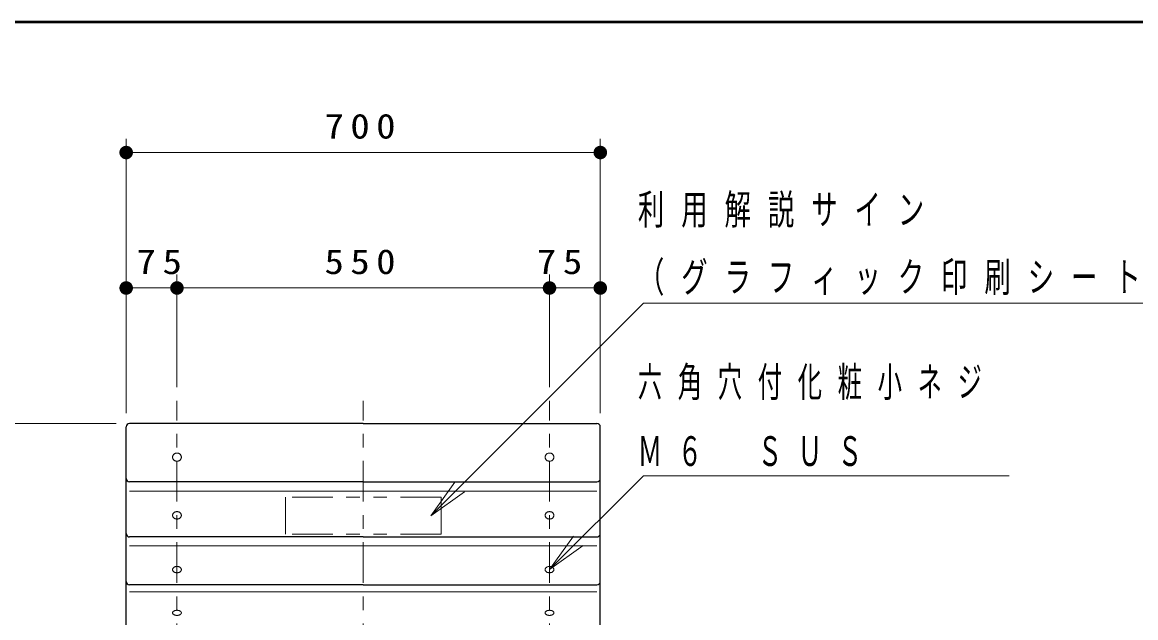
# Model space of a CAD drawing. Units: millimetres on the paper, scale 1:20. Extents: x -365 to 0, y -26 to 257.
# Drawn here: x -320.2 to -238, y 213 to 257 of the extents above; entities that cross this region are included whole.
import ezdxf

# ---------------------------------------------------------------- set-up
doc = ezdxf.new("R2010")
doc.units = ezdxf.units.MM
doc.linetypes.add('USER2', pattern=[6, 3, -1, 1, -1])
doc.linetypes.add('USER3', pattern=[8, 3, -1, 1, -1, 1, -1])
doc.layers.add('LY_1', color=7, linetype='Continuous', lineweight=25)
doc.layers.add('LY_3', color=7, linetype='Continuous', lineweight=13)
doc.styles.add('ＭＳ ゴシック', font='')
doc.styles.get('ＭＳ ゴシック').set_extended_font_data('MS Gothic')

# ---------------------------------------------------------------- blocks, each defined once
blk = doc.blocks.new('filled_dot')
at = {"color": 0, "linetype": 'Continuous', "lineweight": -2, "const_width": 1.25}
blk.add_lwpolyline([(-0.625, 0, 1), (0.625, 0, 1)], format="xyb", close=True, dxfattribs=at)

msp = doc.modelspace()

# ---------------------------------------------------------------- linework, layer by layer
at = {"layer": 'LY_1', "lineweight": 13}
for p, q in [((-312.524, 228.135), (-312.524, 248.385)), ((-277.524, 228.135), (-277.524, 248.385)), ((-312.524, 247.385), (-277.524, 247.385)), ((-308.774, 230.058), (-308.774, 238.385)), ((-281.274, 230.058), (-281.274, 238.385)), ((-312.524, 237.385), (-308.774, 237.385)), ((-308.774, 237.385), (-281.274, 237.385)), ((-281.274, 237.385), (-277.524, 237.385)), ((-313.274, 227.385), (-323.524, 227.385)), ((-290.024, 220.576), (-288.256, 223.051)), ((-295.024, 222.39), (-312.274, 222.39)), ((-295.024, 222.39), (-277.774, 222.39)), ((-290.024, 220.576), (-287.903, 222.698)), ((-287.549, 222.344), (-290.024, 220.576)), ((-281.274, 216.599), (-279.506, 219.074)), ((-281.274, 216.599), (-279.153, 218.72)), ((-295.024, 218.345), (-312.274, 218.345)), ((-295.024, 218.345), (-277.774, 218.345)), ((-278.799, 218.366), (-281.274, 216.599)), ((-295.024, 214.946), (-312.274, 214.946)), ((-295.024, 214.946), (-277.774, 214.946))]:
    msp.add_line(p, q, dxfattribs=at)
at = {"layer": 'LY_1', "linetype": 'USER2', "lineweight": 13}
for p, q in [((-308.774, 185.616), (-308.774, 229.058)), ((-295.024, 185.616), (-295.024, 229.058)), ((-281.274, 185.616), (-281.274, 229.058))]:
    msp.add_line(p, q, dxfattribs=at)
at = {"layer": 'LY_1'}
for p, q in [((-312.524, 205.367), (-312.524, 227.135)), ((-295.024, 227.385), (-312.274, 227.385)), ((-295.024, 227.385), (-277.774, 227.385)), ((-277.524, 205.367), (-277.524, 227.135)), ((-295.024, 223.076), (-312.274, 223.076)), ((-295.024, 223.076), (-277.774, 223.076)), ((-295.024, 219.007), (-312.274, 219.007)), ((-295.024, 219.007), (-277.774, 219.007)), ((-295.024, 215.479), (-312.274, 215.479)), ((-295.024, 215.479), (-277.774, 215.479))]:
    msp.add_line(p, q, dxfattribs=at)
at = {"layer": 'LY_1', "linetype": 'USER3', "lineweight": 13}
for p, q in [((-289.274, 221.943), (-300.774, 221.943)), ((-300.774, 219.21), (-300.774, 221.943)), ((-289.274, 219.21), (-289.274, 221.943)), ((-289.274, 219.21), (-300.774, 219.21))]:
    msp.add_line(p, q, dxfattribs=at)
at = {"layer": 'LY_1', "lineweight": 13}
for points in [[(-290.024, 220.576), (-274.345, 236.255), (-208.323, 236.255)], [(-281.274, 216.599), (-274.345, 223.528), (-247.345, 223.528)]]:
    msp.add_lwpolyline(points, dxfattribs=at)
for points in [[(-309.099, 224.9), (-309.098, 224.874), (-309.094, 224.847), (-309.088, 224.822), (-309.079, 224.797), (-309.069, 224.772), (-309.056, 224.749), (-309.04, 224.727), (-309.023, 224.706), (-309.004, 224.686), (-308.983, 224.669), (-308.96, 224.653), (-308.937, 224.638), (-308.911, 224.626), (-308.885, 224.616), (-308.858, 224.608), (-308.83, 224.603), (-308.802, 224.599), (-308.774, 224.598), (-308.746, 224.599), (-308.718, 224.603), (-308.69, 224.608), (-308.663, 224.616), (-308.637, 224.626), (-308.612, 224.638), (-308.588, 224.653), (-308.565, 224.669), (-308.544, 224.686), (-308.525, 224.706), (-308.508, 224.727), (-308.493, 224.749), (-308.48, 224.772), (-308.469, 224.797), (-308.46, 224.822), (-308.454, 224.847), (-308.45, 224.874), (-308.449, 224.9), (-308.45, 224.926), (-308.454, 224.952), (-308.46, 224.978), (-308.469, 225.003), (-308.48, 225.027), (-308.493, 225.051), (-308.508, 225.073), (-308.525, 225.094), (-308.544, 225.113), (-308.565, 225.131), (-308.588, 225.147), (-308.612, 225.161), (-308.637, 225.173), (-308.663, 225.183), (-308.69, 225.191), (-308.718, 225.197), (-308.746, 225.201), (-308.774, 225.202), (-308.802, 225.201), (-308.83, 225.197), (-308.858, 225.191), (-308.885, 225.183), (-308.911, 225.173), (-308.937, 225.161), (-308.96, 225.147), (-308.983, 225.131), (-309.004, 225.113), (-309.023, 225.094), (-309.04, 225.073), (-309.056, 225.051), (-309.069, 225.027), (-309.079, 225.003), (-309.088, 224.978), (-309.094, 224.952), (-309.098, 224.926)], [(-280.949, 224.9), (-280.95, 224.926), (-280.954, 224.952), (-280.96, 224.978), (-280.969, 225.003), (-280.98, 225.027), (-280.993, 225.051), (-281.008, 225.073), (-281.025, 225.094), (-281.044, 225.113), (-281.065, 225.131), (-281.088, 225.147), (-281.112, 225.161), (-281.137, 225.173), (-281.163, 225.183), (-281.19, 225.191), (-281.218, 225.197), (-281.246, 225.201), (-281.274, 225.202), (-281.302, 225.201), (-281.33, 225.197), (-281.358, 225.191), (-281.385, 225.183), (-281.411, 225.173), (-281.437, 225.161), (-281.46, 225.147), (-281.483, 225.131), (-281.504, 225.113), (-281.523, 225.094), (-281.54, 225.073), (-281.556, 225.051), (-281.569, 225.027), (-281.579, 225.003), (-281.588, 224.978), (-281.594, 224.952), (-281.598, 224.926), (-281.599, 224.9), (-281.598, 224.874), (-281.594, 224.847), (-281.588, 224.822), (-281.579, 224.797), (-281.569, 224.772), (-281.556, 224.749), (-281.54, 224.727), (-281.523, 224.706), (-281.504, 224.686), (-281.483, 224.669), (-281.46, 224.653), (-281.437, 224.638), (-281.411, 224.626), (-281.385, 224.616), (-281.358, 224.608), (-281.33, 224.603), (-281.302, 224.599), (-281.274, 224.598), (-281.246, 224.599), (-281.218, 224.603), (-281.19, 224.608), (-281.163, 224.616), (-281.137, 224.626), (-281.112, 224.638), (-281.088, 224.653), (-281.065, 224.669), (-281.044, 224.686), (-281.025, 224.706), (-281.008, 224.727), (-280.993, 224.749), (-280.98, 224.772), (-280.969, 224.797), (-280.96, 224.822), (-280.954, 224.847), (-280.95, 224.874)], [(-309.099, 220.603), (-309.098, 220.579), (-309.094, 220.556), (-309.088, 220.533), (-309.079, 220.51), (-309.069, 220.488), (-309.056, 220.467), (-309.04, 220.446), (-309.023, 220.428), (-309.004, 220.41), (-308.983, 220.394), (-308.96, 220.379), (-308.937, 220.367), (-308.911, 220.356), (-308.885, 220.346), (-308.858, 220.339), (-308.83, 220.334), (-308.802, 220.331), (-308.774, 220.33), (-308.746, 220.331), (-308.718, 220.334), (-308.69, 220.339), (-308.663, 220.346), (-308.637, 220.356), (-308.612, 220.367), (-308.588, 220.379), (-308.565, 220.394), (-308.544, 220.41), (-308.525, 220.428), (-308.508, 220.446), (-308.493, 220.467), (-308.48, 220.488), (-308.469, 220.51), (-308.46, 220.533), (-308.454, 220.556), (-308.45, 220.579), (-308.449, 220.603), (-308.45, 220.627), (-308.454, 220.651), (-308.46, 220.674), (-308.469, 220.697), (-308.48, 220.719), (-308.493, 220.74), (-308.508, 220.76), (-308.525, 220.779), (-308.544, 220.797), (-308.565, 220.813), (-308.588, 220.827), (-308.612, 220.84), (-308.637, 220.851), (-308.663, 220.86), (-308.69, 220.867), (-308.718, 220.872), (-308.746, 220.876), (-308.774, 220.877), (-308.802, 220.876), (-308.83, 220.872), (-308.858, 220.867), (-308.885, 220.86), (-308.911, 220.851), (-308.937, 220.84), (-308.96, 220.827), (-308.983, 220.813), (-309.004, 220.797), (-309.023, 220.779), (-309.04, 220.76), (-309.056, 220.74), (-309.069, 220.719), (-309.079, 220.697), (-309.088, 220.674), (-309.094, 220.651), (-309.098, 220.627)], [(-280.949, 220.603), (-280.95, 220.627), (-280.954, 220.651), (-280.96, 220.674), (-280.969, 220.697), (-280.98, 220.719), (-280.993, 220.74), (-281.008, 220.76), (-281.025, 220.779), (-281.044, 220.797), (-281.065, 220.813), (-281.088, 220.827), (-281.112, 220.84), (-281.137, 220.851), (-281.163, 220.86), (-281.19, 220.867), (-281.218, 220.872), (-281.246, 220.876), (-281.274, 220.877), (-281.302, 220.876), (-281.33, 220.872), (-281.358, 220.867), (-281.385, 220.86), (-281.411, 220.851), (-281.437, 220.84), (-281.46, 220.827), (-281.483, 220.813), (-281.504, 220.797), (-281.523, 220.779), (-281.54, 220.76), (-281.556, 220.74), (-281.569, 220.719), (-281.579, 220.697), (-281.588, 220.674), (-281.594, 220.651), (-281.598, 220.627), (-281.599, 220.603), (-281.598, 220.579), (-281.594, 220.556), (-281.588, 220.533), (-281.579, 220.51), (-281.569, 220.488), (-281.556, 220.467), (-281.54, 220.446), (-281.523, 220.428), (-281.504, 220.41), (-281.483, 220.394), (-281.46, 220.379), (-281.437, 220.367), (-281.411, 220.356), (-281.385, 220.346), (-281.358, 220.339), (-281.33, 220.334), (-281.302, 220.331), (-281.274, 220.33), (-281.246, 220.331), (-281.218, 220.334), (-281.19, 220.339), (-281.163, 220.346), (-281.137, 220.356), (-281.112, 220.367), (-281.088, 220.379), (-281.065, 220.394), (-281.044, 220.41), (-281.025, 220.428), (-281.008, 220.446), (-280.993, 220.467), (-280.98, 220.488), (-280.969, 220.51), (-280.96, 220.533), (-280.954, 220.556), (-280.95, 220.579)], [(-309.099, 216.599), (-309.098, 216.578), (-309.094, 216.558), (-309.088, 216.538), (-309.079, 216.518), (-309.069, 216.499), (-309.056, 216.481), (-309.04, 216.464), (-309.023, 216.448), (-309.004, 216.432), (-308.983, 216.419), (-308.96, 216.406), (-308.937, 216.395), (-308.911, 216.386), (-308.885, 216.378), (-308.858, 216.372), (-308.83, 216.367), (-308.802, 216.365), (-308.774, 216.364), (-308.746, 216.365), (-308.718, 216.367), (-308.69, 216.372), (-308.663, 216.378), (-308.637, 216.386), (-308.612, 216.395), (-308.588, 216.406), (-308.565, 216.419), (-308.544, 216.432), (-308.525, 216.448), (-308.508, 216.464), (-308.493, 216.481), (-308.48, 216.499), (-308.469, 216.518), (-308.46, 216.538), (-308.454, 216.558), (-308.45, 216.578), (-308.449, 216.599), (-308.45, 216.619), (-308.454, 216.639), (-308.46, 216.659), (-308.469, 216.679), (-308.48, 216.698), (-308.493, 216.716), (-308.508, 216.733), (-308.525, 216.75), (-308.544, 216.765), (-308.565, 216.779), (-308.588, 216.791), (-308.612, 216.802), (-308.637, 216.812), (-308.663, 216.819), (-308.69, 216.826), (-308.718, 216.83), (-308.746, 216.833), (-308.774, 216.834), (-308.802, 216.833), (-308.83, 216.83), (-308.858, 216.826), (-308.885, 216.819), (-308.911, 216.812), (-308.937, 216.802), (-308.96, 216.791), (-308.983, 216.779), (-309.004, 216.765), (-309.023, 216.75), (-309.04, 216.733), (-309.056, 216.716), (-309.069, 216.698), (-309.079, 216.679), (-309.088, 216.659), (-309.094, 216.639), (-309.098, 216.619)], [(-280.949, 216.599), (-280.95, 216.619), (-280.954, 216.639), (-280.96, 216.659), (-280.969, 216.679), (-280.98, 216.698), (-280.993, 216.716), (-281.008, 216.733), (-281.025, 216.75), (-281.044, 216.765), (-281.065, 216.779), (-281.088, 216.791), (-281.112, 216.802), (-281.137, 216.812), (-281.163, 216.819), (-281.19, 216.826), (-281.218, 216.83), (-281.246, 216.833), (-281.274, 216.834), (-281.302, 216.833), (-281.33, 216.83), (-281.358, 216.826), (-281.385, 216.819), (-281.411, 216.812), (-281.437, 216.802), (-281.46, 216.791), (-281.483, 216.779), (-281.504, 216.765), (-281.523, 216.75), (-281.54, 216.733), (-281.556, 216.716), (-281.569, 216.698), (-281.579, 216.679), (-281.588, 216.659), (-281.594, 216.639), (-281.598, 216.619), (-281.599, 216.599), (-281.598, 216.578), (-281.594, 216.558), (-281.588, 216.538), (-281.579, 216.518), (-281.569, 216.499), (-281.556, 216.481), (-281.54, 216.464), (-281.523, 216.448), (-281.504, 216.432), (-281.483, 216.419), (-281.46, 216.406), (-281.437, 216.395), (-281.411, 216.386), (-281.385, 216.378), (-281.358, 216.372), (-281.33, 216.367), (-281.302, 216.365), (-281.274, 216.364), (-281.246, 216.365), (-281.218, 216.367), (-281.19, 216.372), (-281.163, 216.378), (-281.137, 216.386), (-281.112, 216.395), (-281.088, 216.406), (-281.065, 216.419), (-281.044, 216.432), (-281.025, 216.448), (-281.008, 216.464), (-280.993, 216.481), (-280.98, 216.499), (-280.969, 216.518), (-280.96, 216.538), (-280.954, 216.558), (-280.95, 216.578)], [(-309.099, 213.406), (-309.098, 213.39), (-309.094, 213.374), (-309.088, 213.358), (-309.079, 213.342), (-309.069, 213.327), (-309.056, 213.312), (-309.04, 213.298), (-309.023, 213.285), (-309.004, 213.273), (-308.983, 213.262), (-308.96, 213.252), (-308.937, 213.244), (-308.911, 213.236), (-308.885, 213.23), (-308.858, 213.225), (-308.83, 213.221), (-308.802, 213.219), (-308.774, 213.218), (-308.746, 213.219), (-308.718, 213.221), (-308.69, 213.225), (-308.663, 213.23), (-308.637, 213.236), (-308.612, 213.244), (-308.588, 213.252), (-308.565, 213.262), (-308.544, 213.273), (-308.525, 213.285), (-308.508, 213.298), (-308.493, 213.312), (-308.48, 213.327), (-308.469, 213.342), (-308.46, 213.358), (-308.454, 213.374), (-308.45, 213.39), (-308.449, 213.406), (-308.45, 213.423), (-308.454, 213.439), (-308.46, 213.455), (-308.469, 213.47), (-308.48, 213.486), (-308.493, 213.5), (-308.508, 213.514), (-308.525, 213.527), (-308.544, 213.539), (-308.565, 213.55), (-308.588, 213.56), (-308.612, 213.569), (-308.637, 213.576), (-308.663, 213.583), (-308.69, 213.588), (-308.718, 213.591), (-308.746, 213.593), (-308.774, 213.594), (-308.802, 213.593), (-308.83, 213.591), (-308.858, 213.588), (-308.885, 213.583), (-308.911, 213.576), (-308.937, 213.569), (-308.96, 213.56), (-308.983, 213.55), (-309.004, 213.539), (-309.023, 213.527), (-309.04, 213.514), (-309.056, 213.5), (-309.069, 213.486), (-309.079, 213.47), (-309.088, 213.455), (-309.094, 213.439), (-309.098, 213.423)], [(-280.949, 213.406), (-280.95, 213.423), (-280.954, 213.439), (-280.96, 213.455), (-280.969, 213.47), (-280.98, 213.486), (-280.993, 213.5), (-281.008, 213.514), (-281.025, 213.527), (-281.044, 213.539), (-281.065, 213.55), (-281.088, 213.56), (-281.112, 213.569), (-281.137, 213.576), (-281.163, 213.583), (-281.19, 213.588), (-281.218, 213.591), (-281.246, 213.593), (-281.274, 213.594), (-281.302, 213.593), (-281.33, 213.591), (-281.358, 213.588), (-281.385, 213.583), (-281.411, 213.576), (-281.437, 213.569), (-281.46, 213.56), (-281.483, 213.55), (-281.504, 213.539), (-281.523, 213.527), (-281.54, 213.514), (-281.556, 213.5), (-281.569, 213.486), (-281.579, 213.47), (-281.588, 213.455), (-281.594, 213.439), (-281.598, 213.423), (-281.599, 213.406), (-281.598, 213.39), (-281.594, 213.374), (-281.588, 213.358), (-281.579, 213.342), (-281.569, 213.327), (-281.556, 213.312), (-281.54, 213.298), (-281.523, 213.285), (-281.504, 213.273), (-281.483, 213.262), (-281.46, 213.252), (-281.437, 213.244), (-281.411, 213.236), (-281.385, 213.23), (-281.358, 213.225), (-281.33, 213.221), (-281.302, 213.219), (-281.274, 213.218), (-281.246, 213.219), (-281.218, 213.221), (-281.19, 213.225), (-281.163, 213.23), (-281.137, 213.236), (-281.112, 213.244), (-281.088, 213.252), (-281.065, 213.262), (-281.044, 213.273), (-281.025, 213.285), (-281.008, 213.298), (-280.993, 213.312), (-280.98, 213.327), (-280.969, 213.342), (-280.96, 213.358), (-280.954, 213.374), (-280.95, 213.39)]]:
    msp.add_lwpolyline(points, close=True, dxfattribs=at)
at = {"layer": 'LY_1'}
for centre, start, end in [((-312.274, 227.135), 90, 180), ((-277.774, 227.135), 0, 90), ((-312.274, 223.326), 180, 270), ((-277.774, 223.326), 270, 0), ((-312.274, 219.257), 180, 270), ((-277.774, 219.257), 270, 0), ((-312.274, 215.729), 180, 270), ((-277.774, 215.729), 270, 0)]:
    msp.add_arc(centre, 0.25, start, end, dxfattribs=at)
at = {"layer": 'LY_3', "lineweight": 50}
msp.add_line((0, 257), (-365, 257), dxfattribs=at)

# ---------------------------------------------------------------- block references
at = {"layer": 'LY_1', "lineweight": 13, "xscale": 0.4, "yscale": 0.4}
for p in [(-312.524, 247.385), (-312.524, 237.385), (-308.774, 237.385), (-281.274, 237.385)]:
    msp.add_blockref('filled_dot', p, dxfattribs=at)
at = {"layer": 'LY_1', "lineweight": 13, "xscale": 0.4, "yscale": 0.4, "rotation": 180}
for p in [(-277.524, 247.385), (-308.774, 237.385), (-281.274, 237.385), (-277.524, 237.385)]:
    msp.add_blockref('filled_dot', p, dxfattribs=at)

# ---------------------------------------------------------------- texts
at = {"layer": 'LY_1', "style": 'ＭＳ ゴシック'}
for s, insert, char_height, attachment_point in [('\\T1.33;\\W1.15;700', (-295.024, 248.385), 1.833, 8), ('\\T1.64;\\W0.65;利用解説サイン', (-274.749, 243.055), 2.199, 4), ('\\T1.34;\\W1.15;75', (-309.842, 238.385), 1.833, 8), ('\\T1.33;\\W1.15;550', (-295.024, 238.385), 1.833, 8), ('\\T1.34;\\W1.15;75', (-280.286, 238.385), 1.833, 8), ('\\T1.64;\\W0.65;（グラフィック印刷シート＋アルミＰＬ貼付け）', (-274.749, 238.055), 2.199, 4), ('\\T1.64;\\W0.6;六角穴付化粧小ネジ', (-274.762, 230.328), 2.199, 4), ('\\T1.64;\\W0.6;Ｍ６\u3000ＳＵＳ\u3000\u3000\u3000', (-274.762, 225.328), 2.199, 4)]:
    msp.add_mtext(s, dxfattribs=dict(at, insert=insert, char_height=char_height, attachment_point=attachment_point))

doc.saveas('drawing.dxf')
